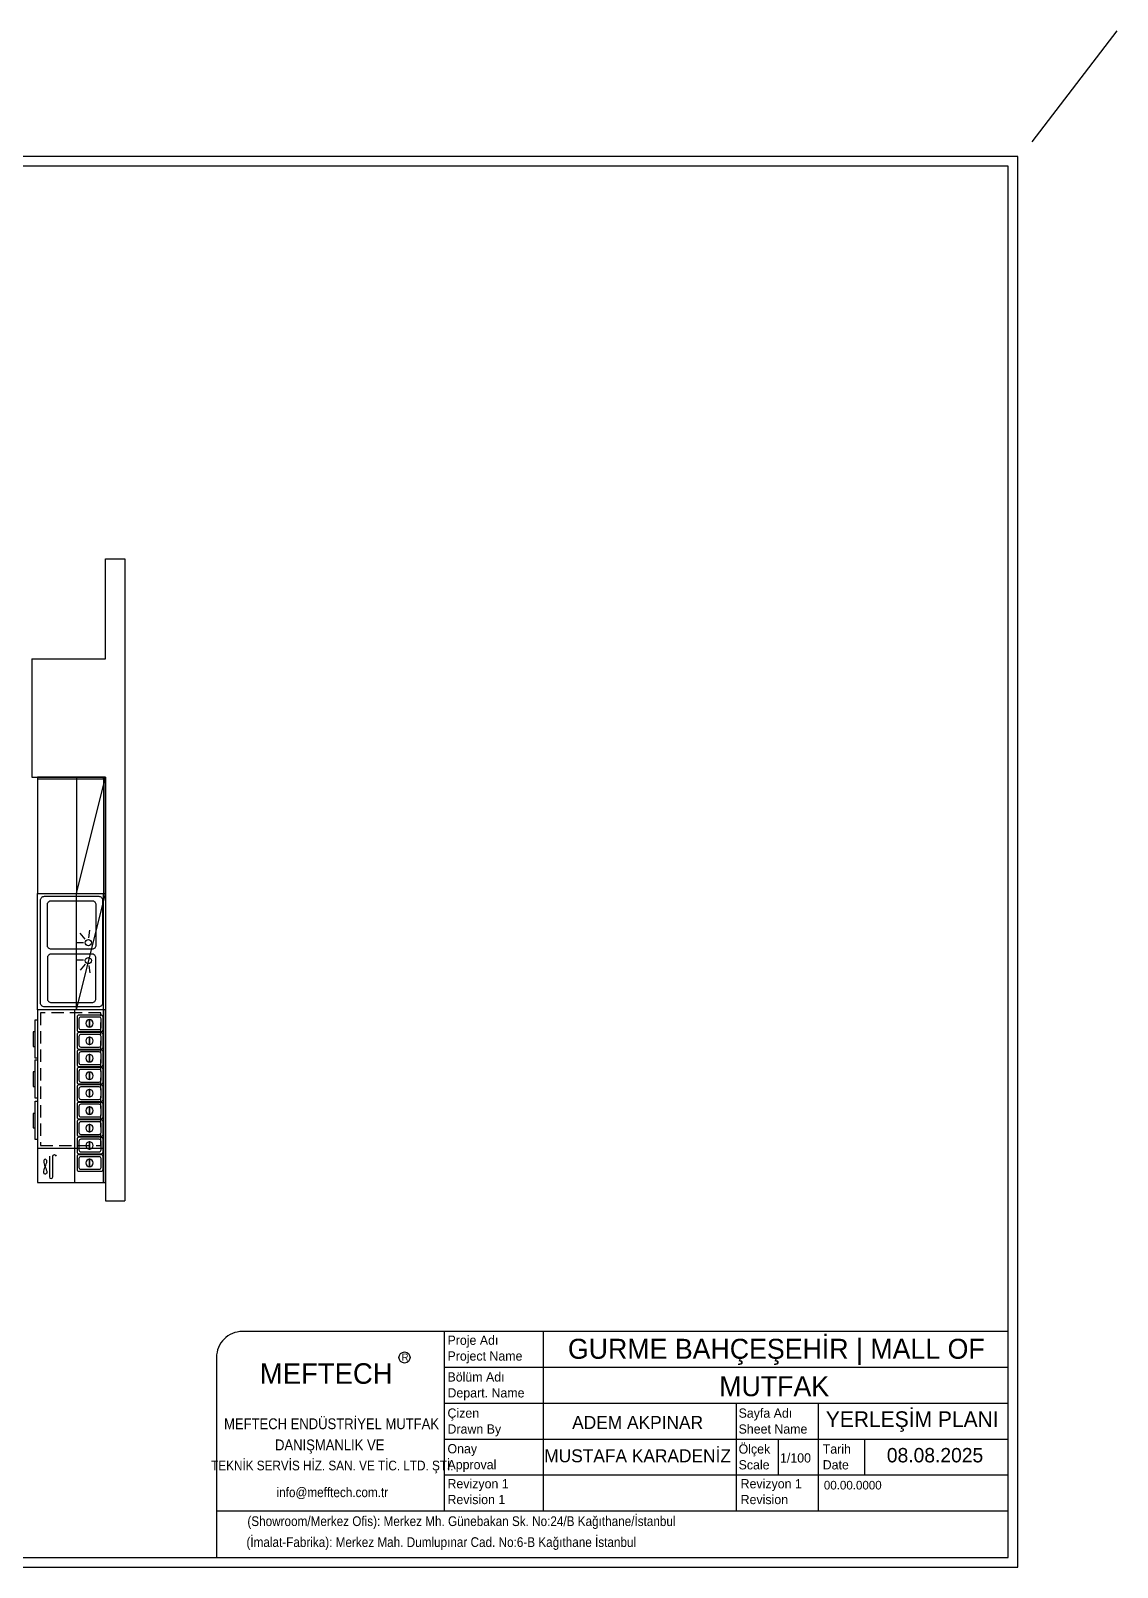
# Model space of a CAD drawing. Header units: millimetres. Extents: x 4701 to 6976, y 222 to 1936.
# Drawn here: x 5856 to 6976, y 352 to 1936 of the extents above; entities that cross this region are included whole.
import ezdxf
from ezdxf.enums import TextEntityAlignment as Align

# ---------------------------------------------------------------- set-up
doc = ezdxf.new("R2010")
doc.units = ezdxf.units.MM
doc.linetypes.add('DASHED', pattern=[19.05, 12.7, -6.35])
doc.layers.add('002 Çizgi', color=7, linetype='Continuous')
doc.layers.add('S2000-002 Çizgi', color=7, linetype='Continuous')
doc.styles.add('0 MC GENEL', font='GOTHIC.TTF', dxfattribs={"width": 0.7, "height": 14})

# ---------------------------------------------------------------- blocks, each defined once
blk = doc.blocks.new('A$C72f7f077')
at = {"layer": 'S2000-002 Çizgi'}
for p, q in [((45.8, 52.8), (38, 53.9)), ((47.1, 49), (41, 43.9)), ((72.9, 49), (79, 43.9)), ((74.2, 52.8), (82, 53.9)), ((51, 47.3), (51, 39.4)), ((69, 47.3), (69, 39.4))]:
    blk.add_line(p, q, dxfattribs=at)
for points in [[(120, 0), (0, 0), (0, 70), (120, 70)], [(120, 68), (0, 68), (0, 70), (120, 70)]]:
    blk.add_lwpolyline(points, close=True, dxfattribs=at)
for points in [[(113, 3), (7, 3, -0.414214), (3, 7), (3, 63, -0.414214), (7, 67), (113, 67, -0.414214), (117, 63), (117, 7, -0.414214)], [(53.5, 10), (11.5, 10, -0.414214), (7.5, 14), (7.5, 56, -0.414214), (11.5, 60), (53.5, 60, -0.414214), (57.5, 56), (57.5, 14, -0.414214)], [(66.5, 10), (108.5, 10, 0.414214), (112.5, 14), (112.5, 56, 0.414214), (108.5, 60), (66.5, 60, 0.414214), (62.5, 56), (62.5, 14, 0.414214)]]:
    blk.add_lwpolyline(points, format="xyb", close=True, dxfattribs=at)
for centre in [(50.8, 52.3), (69.2, 52.3)]:
    blk.add_circle(centre, 3.19, dxfattribs=at)
blk = doc.blocks.new('A$C01E77913')
at = {"layer": 'S2000-002 Çizgi'}
for points in [[(2, 26.8), (15, 26.8, -0.414214), (17, 24.8), (17, 2, -0.414214), (15, 0), (2, 0, -0.414214), (0, 2), (0, 24.8, -0.414214)], [(4, 24.8), (13, 24.8, -0.414214), (15, 22.8), (15, 4, -0.414214), (13, 2), (4, 2, -0.414214), (2, 4), (2, 22.8, -0.414214)]]:
    blk.add_lwpolyline(points, format="xyb", close=True, dxfattribs=at)
blk.add_lwpolyline([(4.7, 14.3), (12.2, 14.3), (12.2, 13.5), (4.7, 13.5)], close=True, dxfattribs=at)
blk.add_circle((8.5, 13.9), 3.82, dxfattribs=at)
blk = doc.blocks.new('A$C7c505205')
at = {"layer": '002 Çizgi', "color": 7}
blk.add_line((178, 72.6), (0, 72.6), dxfattribs=at)
for points in [[(178, 4.6), (178, 74.6), (0, 74.6), (0, 4.6)], [(0, 42.6), (178, 42.6), (178, 74.6), (0, 74.6)], [(167.4, 10.8), (166.3, 11), (164.9, 11.3), (163.4, 11.8), (161.9, 12.4), (160.3, 13), (158.8, 13.5), (157.5, 13.9), (156.3, 14), (155.4, 13.9), (154.7, 13.5), (154.3, 13), (154.2, 12.4), (154.3, 11.8), (154.7, 11.3), (155.4, 11), (156.3, 10.8), (157.5, 11), (158.8, 11.3), (160.3, 11.8), (161.9, 12.4), (163.4, 13), (164.9, 13.5), (166.3, 13.9), (167.4, 14), (168.4, 13.9), (169, 13.5), (169.4, 13), (169.5, 12.4), (169.4, 11.8), (169, 11.3), (168.4, 11)]]:
    blk.add_lwpolyline(points, close=True, dxfattribs=at)
at = {"layer": '002 Çizgi', "color": 7, "linetype": 'DASHED'}
blk.add_lwpolyline([(140, 69.6), (3, 69.6), (3, 7.6), (140, 7.6)], close=True, dxfattribs=at)
at = {"layer": '002 Çizgi', "color": 7}
blk.add_lwpolyline([(143, 72.6), (143, 4.6)], dxfattribs=at)
for points in [[(172.3, 20.1), (151, 20.1, -1), (151, 23.6)], [(151, 16.7), (172.3, 16.7, 1), (172.3, 20.1)]]:
    blk.add_lwpolyline(points, format="xyb", dxfattribs=at)
at = {"layer": 'S2000-002 Çizgi'}
for points in [[(49.9, 2), (10.3, 2), (10.3, 4.6), (49.9, 4.6)], [(37.8, 2), (22.9, 2), (22.9, 0), (37.8, 0)], [(91.2, 2), (51.6, 2), (51.6, 4.6), (91.2, 4.6)], [(79.1, 2), (64.1, 2), (64.1, 0), (79.1, 0)], [(133.8, 2), (94.2, 2), (94.2, 4.6), (133.8, 4.6)], [(121.7, 2), (106.8, 2), (106.8, 0), (121.7, 0)]]:
    blk.add_lwpolyline(points, close=True, dxfattribs=at)
at = {"layer": '002 Çizgi', "color": 7, "xscale": -1, "rotation": 180}
for p in [(5.5, 72), (23.5, 72), (41.5, 72), (59.5, 72), (77.5, 72), (95.5, 72), (113.5, 72), (131.5, 72), (149.5, 72)]:
    blk.add_blockref('A$C01E77913', p, dxfattribs=at)

msp = doc.modelspace()

# ---------------------------------------------------------------- linework, layer by layer
for p, q in [((5933.4, 1288.6), (5933.4, 1391.5)), ((5933.4, 1391.5), (5953.4, 1391.5)), ((5953.4, 1391.5), (5953.4, 729.6)), ((5857.4, 1288.6), (5857.4, 1166.6)), ((5857.4, 1288.6), (5933.4, 1288.6)), ((5857.4, 1166.6), (5933.4, 1166.6)), ((5903.4, 1046.6), (5933.4, 1166.6)), ((5933.4, 1166.6), (5933.4, 729.6)), ((5903.4, 926.6), (5933.4, 1046.6)), ((5933.4, 729.6), (5953.4, 729.6))]:
    msp.add_line(p, q)
for points in [[(5863.4, 1046.6), (5933.4, 1046.6), (5933.4, 1166.6), (5863.4, 1166.6)], [(5863.4, 1164.6), (5931.4, 1164.6), (5931.4, 1166.6), (5863.4, 1166.6)], [(5933.4, 1166.6), (5903.4, 1166.6), (5903.4, 1046.6), (5933.4, 1046.6)], [(5931.4, 1046.6), (5933.4, 1046.6), (5933.4, 1166.6), (5931.4, 1166.6)], [(5903.4, 1046.6), (5933.4, 1046.6), (5933.4, 926.6), (5903.4, 926.6)]]:
    msp.add_lwpolyline(points, close=True)
at = {"layer": 'S2000-002 Çizgi'}
for p, q in [((6888.8, 1821.7), (6976.4, 1936.3)), ((6282.4, 594.8), (6282.4, 409.4)), ((6384.4, 594.8), (6384.4, 409.4)), ((6863.8, 557.7), (6282.4, 557.7)), ((6863.8, 520.6), (6282.4, 520.6)), ((6583.5, 520.6), (6583.5, 409.4)), ((6668.2, 520.6), (6668.2, 409.4)), ((6863.8, 483.6), (6282.4, 483.6)), ((6627, 446.5), (6627, 483.6)), ((6716, 446.5), (6716, 483.6)), ((6863.8, 446.5), (6282.4, 446.5)), ((6863.8, 409.4), (6047.8, 409.4))]:
    msp.add_line(p, q, dxfattribs=at)
for points in [[(4863.8, 351.7), (6873.8, 351.7), (6873.8, 1806.7), (4863.8, 1806.7)], [(4873.8, 361.7), (6863.8, 361.7), (6863.8, 1796.7), (4873.8, 1796.7)]]:
    msp.add_lwpolyline(points, close=True, dxfattribs=at)
msp.add_lwpolyline([(6863.8, 594.8), (6074.3, 594.8, 0.414214), (6047.8, 568.3), (6047.8, 361.7), (6863.8, 361.7)], format="xyb", close=True, dxfattribs=at)
msp.add_circle((6241.6, 568), 5.7, dxfattribs=at)

# ---------------------------------------------------------------- block references
at = {"color": 0, "rotation": 270}
msp.add_blockref('A$C72f7f077', (5863.4, 1046.6), dxfattribs=at)
at = {"ltscale": 3, "rotation": 270}
msp.add_blockref('A$C7c505205', (5858.8, 926.6), dxfattribs=at)

# ---------------------------------------------------------------- texts
at = {"layer": 'S2000-002 Çizgi', "style": '0 MC GENEL'}
for s, height, p in [('Proje Adı', 9.54, (6285.9, 581.1)), ('R', 7.42, (6238.6, 564.6)), ('Project Name', 9.538, (6285.9, 564.8)), ('MEFTECH', 21.19, (6092.4, 540.9)), ('Bölüm Adı', 9.54, (6285.9, 543.2)), ('Depart. Name', 9.538, (6285.9, 526.8)), ('Çizen', 9.54, (6285.9, 505.9)), ('Sayfa Adı', 9.54, (6586, 505.9)), ('YERLEŞİM PLANI', 16.2, (6675.9, 496.3)), ('Drawn By', 9.54, (6285.9, 489.5)), ('Sheet Name', 9.54, (6586, 489.5)), ('Onay', 9.54, (6285.9, 469.2)), ('Ölçek', 9.54, (6586, 468.9)), ('Tarih', 9.54, (6672.7, 468.9)), ('Approval', 9.54, (6285.9, 452.8)), ('Scale', 9.54, (6586, 452.6)), ('1/100', 9.54, (6628.7, 459.7)), ('Date', 9.54, (6672.7, 452.6)), ('Revizyon 1', 9.54, (6285.9, 433.1)), ('Revizyon 1 ', 9.538, (6588.1, 433.1)), ('Revision 1', 9.54, (6285.9, 416.8)), ('Revision ', 9.54, (6588.1, 416.8))]:
    msp.add_text(s, height=height, dxfattribs=at).set_placement(p)
for s, height, p in [('GURME BAHÇEŞEHİR | MALL OF', 20.601, (6624.9, 587.3)), ('MUTFAK', 20.6, (6622.7, 548.7)), ('ADEM AKPINAR', 13.353, (6481.9, 507.7)), ('MUSTAFA KARADENİZ', 13.353, (6481.9, 473.3)), ('08.08.2025', 14.84, (6788.5, 474.7)), ('00.00.0000', 8.9, (6703.7, 440.8))]:
    msp.add_text(s, height=height, dxfattribs=at).set_placement(p, align=Align.TOP_CENTER)
at = {"layer": 'S2000-002 Çizgi', "style": '0 MC GENEL', "width": 0.9}
for s, height, p in [(' MEFTECH ENDÜSTRİYEL MUTFAK', 11.159, (6164.5, 494.1)), (' DANIŞMANLIK VE ', 11.159, (6164.5, 472.3)), ('TEKNİK SERVİS HİZ. SAN. VE TİC. LTD. ŞTİ.', 10.043, (6167.2, 451.6)), ('info@mefftech.com.tr', 10.043, (6167.2, 424)), ('(Showroom/Merkez Ofis): Merkez Mh. Günebakan Sk. No:24/B Kağıthane/İstanbul', 10.043, (6300.3, 394.2)), ('(İmalat-Fabrika): Merkez Mah. Dumlupınar Cad. No:6-B Kağıthane İstanbul', 10.043, (6279.5, 372.6))]:
    msp.add_text(s, height=height, dxfattribs=at).set_placement(p, align=Align.CENTER)

doc.saveas('drawing.dxf')
